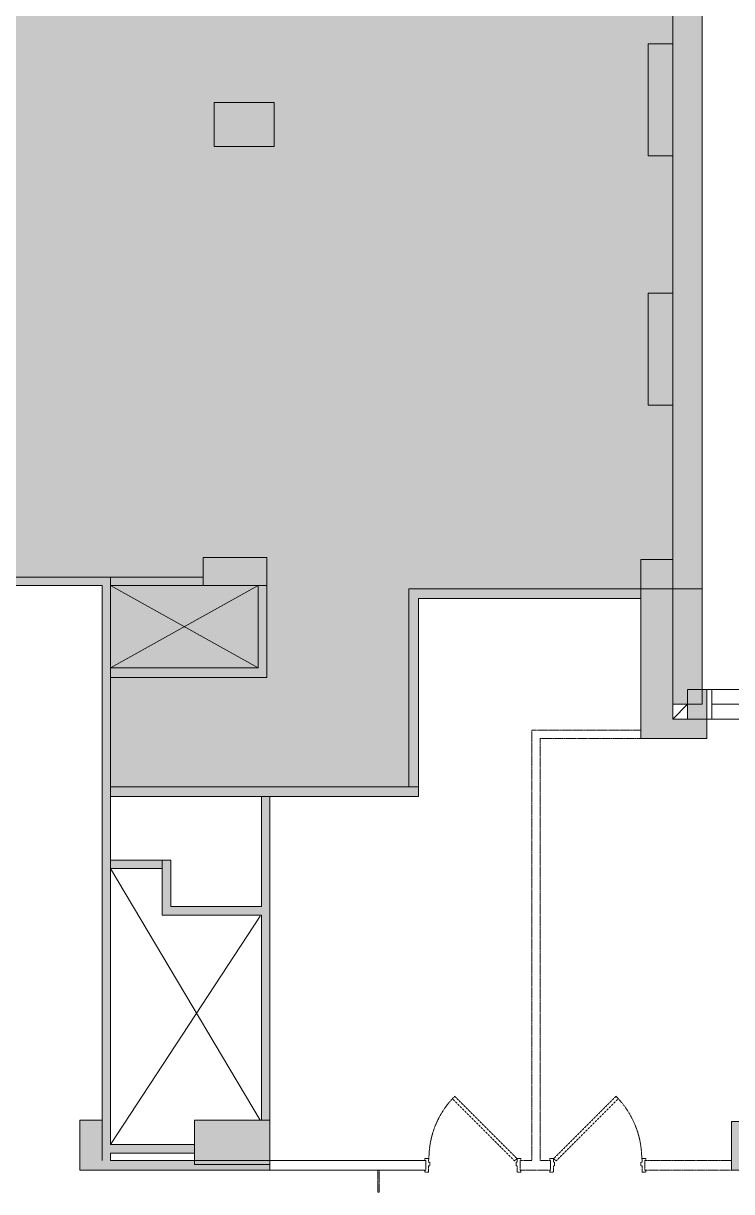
# Model space of a CAD drawing. Header units: inches. Extents: x 624 to 3032, y -334 to 1354.
# Drawn here: x 1790.8 to 2080.3, y 511.3 to 988.8 of the extents above; entities that cross this region are included whole.
import ezdxf

# ---------------------------------------------------------------- set-up
doc = ezdxf.new("R2010")
doc.units = ezdxf.units.IN
doc.header["$MEASUREMENT"] = 0
doc.linetypes.add('Demolished', pattern=[0.1875, 0.125, -0.0625])
for name, color, linetype, lineweight in [('1600 K ST 6th Floor-Clean-REVISED_dwg', 8, 'Continuous', 9), ('A-COLS', 52, 'Continuous', 13), ('A-Cols-Bldg', 7, 'Continuous', 9), ('A-DETL', 90, 'Continuous', 9), ('A-DETL-GENF', 92, 'Continuous', 9), ('A-DOOR', 31, 'Continuous', 13), ('A-GLAZ-CURT', 52, 'Demolished', 9), ('A-Glaz-Exst', 7, 'Continuous', 9), ('A-WALL', 113, 'Continuous', 13), ('A-WALL-PATT', 111, 'Continuous', 13), ('I-WALL', 2, 'Continuous', 13), ('XAR$0$AFLEV', 7, 'Continuous', 9)]:
    doc.layers.add(name, color=color, linetype=linetype, lineweight=lineweight)

# ---------------------------------------------------------------- blocks, each defined once
blk = doc.blocks.new('System Panel - Glazed-7227559-Level XX  DEMOLITION')
at = {"layer": 'A-GLAZ-CURT', "color": 10, "lineweight": 20}
for p, q in [((4.5, 0.375), (-4.5, 0.375)), ((-4.5, 0.375), (-4.5, -0.125)), ((4.5, -0.125), (4.5, 0.375)), ((-4.5, -0.125), (4.5, -0.125))]:
    blk.add_line(p, q, dxfattribs=at)
blk = doc.blocks.new('existing columns - existing columns-7228682-Level XX  DEMOLITION')
at = {"layer": 'A-COLS', "lineweight": 9}
h = blk.add_hatch(color=7, dxfattribs=at)
h.paths.add_polyline_path([(359.5, 264.85), (384.5, 264.85), (384.5, 284.85), (359.5, 284.85), (359.5, 267.05)], flags=0)
h.paths.add_polyline_path([(605.9, 265.1), (614.75, 265.1), (614.75, 284.6), (585.25, 284.6), (585.25, 265.1), (601.9, 265.1)], flags=0)
h.paths.add_polyline_path([(1273.33, 265.1), (1296.58, 265.1), (1296.58, 284.6), (1273.33, 284.6)], flags=0)
h.paths.add_polyline_path([(162.62, 265.35), (162.62, 284.85), (125.37, 284.85), (125.37, 265.35)], flags=0)
h.paths.add_polyline_path([(835.9, 265.6), (841.58, 265.6), (841.58, 284.1), (816.33, 284.1), (816.33, 265.6), (831.9, 265.6)], flags=0)
h.paths.add_polyline_path([(1043.14, 265.6), (1070.77, 265.6), (1070.77, 284.1), (1043.14, 284.1)], flags=0)
h.paths.add_polyline_path([(1274.69, 517.56), (1297.94, 517.56), (1297.94, 540.06), (1274.69, 540.06)], flags=0)
h.paths.add_polyline_path([(1070.77, 518.87), (1070.77, 538.75), (1043.14, 538.75), (1043.14, 518.87)], flags=0)
h.paths.add_polyline_path([(841.58, 520.1), (841.58, 538.22), (838.08, 534.72), (838.08, 538.22), (816.33, 538.22), (816.33, 520.1), (838.08, 520.1)], flags=0)
h.paths.add_polyline_path([(604.17, 520.1), (615, 520.1), (615, 539.97), (585, 539.97), (585, 520.1)], flags=0)
h.paths.add_polyline_path([(365.37, 522.37), (396.25, 522.37), (396.25, 540.6), (365.37, 540.6), (365.37, 524.1)], flags=0)
h.paths.add_polyline_path([(369, 759.02), (395, 759.02), (395, 770.52), (369, 770.52)], flags=0)
at = {"layer": 'A-COLS', "color": 8, "lineweight": 20}
for p, q in [((395, 770.52), (369, 770.52)), ((369, 770.52), (369, 759.02)), ((395, 759.02), (395, 770.52)), ((369, 759.02), (395, 759.02)), ((396.25, 540.6), (365.37, 540.6)), ((365.37, 540.6), (365.37, 522.37)), ((396.25, 522.37), (396.25, 540.6)), ((615, 539.97), (585, 539.97)), ((585, 539.97), (585, 520.1)), ((365.37, 522.37), (396.25, 522.37)), ((585, 520.1), (615, 520.1))]:
    blk.add_line(p, q, dxfattribs=at)
blk = doc.blocks.new('perimeter columns - perimeter columns-7228800-Level XX  DEMOLITION')
at = {"layer": 'A-COLS', "lineweight": 9}
h = blk.add_hatch(color=7, dxfattribs=at)
h.paths.add_polyline_path([(12, 84), (59, 84), (59, 94), (12, 94)], flags=0)
h.paths.add_polyline_path([(173, 84), (173, 94), (115, 94), (115, 84)], flags=0)
h.paths.add_polyline_path([(229, 84), (287, 84), (287, 94), (229, 94)], flags=0)
h.paths.add_polyline_path([(457, 84), (515, 84), (515, 94), (457, 94)], flags=0)
h.paths.add_polyline_path([(343, 84), (401, 84), (401, 94), (343, 94)], flags=0)
h.paths.add_polyline_path([(819.95, 84), (838.95, 84), (838.95, 94), (819.95, 94)], flags=0)
h.paths.add_polyline_path([(685, 84), (743.95, 84), (743.95, 94), (685, 94)], flags=0)
h.paths.add_polyline_path([(605.9, 84), (629, 84), (629, 94), (571, 94), (571, 84), (601.9, 84)], flags=0)
h.paths.add_polyline_path([(1079.95, 84), (1079.95, 94), (1056.95, 94), (1056.95, 84)], flags=0)
h.paths.add_polyline_path([(1159.95, 84), (1184.95, 84), (1184.95, 94), (1159.95, 94)], flags=0)
h.paths.add_polyline_path([(931.95, 84), (953.95, 84), (953.95, 94), (931.95, 94)], flags=0)
h.paths.add_polyline_path([(1390.51, 84), (1421.51, 84), (1426.24, 85.3), (1422.09, 94), (1390.51, 94)], flags=0)
h.paths.add_polyline_path([(1287.95, 84), (1305.95, 84), (1305.95, 94), (1287.95, 94)], flags=0)
h.paths.add_polyline_path([(1523.01, 178.61), (1524.2, 182.34), (1524.2, 206.47), (1515.95, 206.47), (1515.95, 182.29), (1519.44, 180.47)], flags=0)
h.paths.add_polyline_path([(1524.2, 318.22), (1524.2, 348.22), (1515.95, 348.22), (1515.95, 318.22)], flags=0)
h.paths.add_polyline_path([(1524.2, 436.04), (1524.2, 456.04), (1515.95, 456.04), (1515.95, 436.04)], flags=0)
h.paths.add_polyline_path([(1524.2, 551.04), (1524.2, 569.54), (1515.95, 569.54), (1515.95, 551.04)], flags=0)
h.paths.add_polyline_path([(1515.95, 680.5), (1524.2, 680.5), (1524.2, 704.5), (1515.95, 704.5)], flags=0)
h.paths.add_polyline_path([(547.9, 696.5), (574.9, 696.5), (574.9, 704.5), (560.9, 704.5), (560.9, 769.75), (547.9, 769.75), (547.9, 710.5)], flags=0)
h.paths.add_polyline_path([(815.2, 696.5), (833.7, 696.5), (833.7, 704.5), (815.2, 704.5)], flags=0)
h.paths.add_polyline_path([(952.2, 696.5), (952.2, 704.5), (932.2, 704.5), (932.2, 696.5)], flags=0)
h.paths.add_polyline_path([(739.8, 696.5), (739.8, 704.5), (722.81, 704.5), (722.81, 696.5)], flags=0)
h.paths.add_polyline_path([(1301.45, 696.5), (1301.45, 704.5), (1270.45, 704.5), (1270.45, 696.5), (1297.94, 696.5)], flags=0)
h.paths.add_polyline_path([(1182.95, 696.5), (1182.95, 704.5), (1159.7, 704.5), (1159.7, 696.5)], flags=0)
h.paths.add_polyline_path([(1385.45, 696.5), (1410.45, 696.5), (1410.45, 704.5), (1385.45, 704.5)], flags=0)
h.paths.add_polyline_path([(1075.7, 696.5), (1075.7, 704.5), (1049.7, 704.5), (1049.7, 696.5)], flags=0)
at = {"layer": 'A-COLS', "color": 8, "lineweight": 20}
for p, q in [((560.9, 769.75), (547.9, 769.75)), ((547.9, 769.75), (547.9, 696.5)), ((560.9, 704.5), (560.9, 769.75)), ((574.9, 704.5), (560.9, 704.5)), ((574.9, 696.5), (574.9, 704.5)), ((547.9, 696.5), (574.9, 696.5))]:
    blk.add_line(p, q, dxfattribs=at)
blk = doc.blocks.new('Door - Single - Solid Door-7228993-Level XX  DEMOLITION')
at = {"layer": 'A-DOOR', "color": 10, "linetype": 'Demolished', "lineweight": 20}
for p, q in [((-15.63, 2.66), (-14.13, 2.66)), ((-15.63, 1.91), (-15.63, 2.66)), ((-14.13, 2.66), (-14.13, 0.16)), ((-14.13, 0.16), (-13.63, 0.16)), ((-13.63, 0.16), (-13.63, -1.34)), ((21.62, 0.16), (22.12, 0.16)), ((21.62, -1.34), (21.62, 0.16)), ((22.12, 2.66), (23.62, 2.66)), ((22.12, 0.16), (22.12, 2.66)), ((23.62, 2.66), (23.62, 1.91)), ((-15.63, -2.84), (-15.63, -2.09)), ((-14.13, -2.84), (-15.63, -2.84)), ((-14.13, -1.34), (-14.13, -2.84)), ((-13.63, -1.34), (-14.13, -1.34)), ((-13.03, -1.87), (-14.01, -2.84)), ((-14.01, -2.84), (11.45, -28.29)), ((12.42, -27.32), (-13.03, -1.87)), ((22.12, -1.34), (21.62, -1.34)), ((22.12, -2.84), (22.12, -1.34)), ((23.62, -2.84), (22.12, -2.84)), ((23.62, -2.09), (23.62, -2.84)), ((11.45, -28.29), (12.42, -27.32))]:
    blk.add_line(p, q, dxfattribs=at)
at = {"layer": 'A-DOOR', "color": 7, "linetype": 'Demolished', "lineweight": 9}
blk.add_arc((-14.01, -2.84), 36, 315, 0.5, dxfattribs=at)
blk = doc.blocks.new('Door - Single - Solid Door-7228990-Level XX  DEMOLITION')
at = {"layer": 'A-DOOR', "color": 10, "linetype": 'Demolished', "lineweight": 20}
for p, q in [((-14.01, 2.84), (11.45, 28.29)), ((12.42, 27.32), (-13.03, 1.87)), ((11.45, 28.29), (12.42, 27.32)), ((-15.63, 2.84), (-15.63, 2.09)), ((-14.13, 2.84), (-15.63, 2.84)), ((-14.13, 1.34), (-14.13, 2.84)), ((-13.63, 1.34), (-14.13, 1.34)), ((-13.03, 1.87), (-14.01, 2.84)), ((-13.63, -0.16), (-13.63, 1.34)), ((22.12, 1.34), (21.62, 1.34)), ((21.62, 1.34), (21.62, -0.16)), ((23.62, 2.84), (22.12, 2.84)), ((22.12, 2.84), (22.12, 1.34)), ((23.62, 2.09), (23.62, 2.84)), ((-15.63, -1.91), (-15.63, -2.66)), ((-15.63, -2.66), (-14.13, -2.66)), ((-14.13, -2.66), (-14.13, -0.16)), ((-14.13, -0.16), (-13.63, -0.16)), ((21.62, -0.16), (22.12, -0.16)), ((22.12, -0.16), (22.12, -2.66)), ((22.12, -2.66), (23.62, -2.66)), ((23.62, -2.66), (23.62, -1.91))]:
    blk.add_line(p, q, dxfattribs=at)
at = {"layer": 'A-DOOR', "color": 7, "linetype": 'Demolished', "lineweight": 9}
blk.add_arc((-14.01, 2.84), 36, 359.5, 45, dxfattribs=at)
blk = doc.blocks.new('1600 K ST 6th Floor-Clean-REVISED_dwg-7023626-Level XX  DEMOLITION')
at = {"layer": 'A-Cols-Bldg'}
h = blk.add_hatch(color=256, dxfattribs=at)
h.paths.add_polyline_path([(550.9, 832.75), (560.9, 832.75), (560.9, 878.5), (550.9, 878.5)], flags=0)
h.paths.add_polyline_path([(560.9, 934.62), (560.9, 980.37), (550.9, 980.37), (550.9, 934.62)], flags=0)
h.paths.add_polyline_path([(398, 938.5), (398, 956.5), (373.5, 956.5), (373.5, 938.5)], flags=0)
h.paths.add_polyline_path([(120.4, 939.5), (144, 939.5), (144, 955.33), (114, 955.33), (114, 939.5)], flags=0)
h.paths.add_polyline_path([(550.9, 1036.5), (560.9, 1036.5), (560.9, 1082.25), (550.9, 1082.25), (550.9, 1052.26)], flags=0)
h.paths.add_polyline_path([(12, 1107.62), (37.25, 1107.62), (37.25, 1157.37), (22.25, 1157.37), (22.25, 1162.37), (12, 1162.37), (12, 1157.37)], flags=0)
h.paths.add_polyline_path([(201.75, 1126.37), (201.75, 1162.37), (182.25, 1162.37), (182.25, 1126.37)], flags=0)
h.paths.add_polyline_path([(560.9, 1138.25), (560.9, 1185.37), (550.9, 1185.37), (550.9, 1138.25)], flags=0)
h.paths.add_polyline_path([(416.75, 1143.25), (416.75, 1162.37), (398.25, 1162.37), (398.25, 1143.25)], flags=0)
h.paths.add_polyline_path([(123.5, 1333.62), (123.5, 1341.62), (84, 1341.62), (84, 1333.62), (120.4, 1333.62)], flags=0)
h.paths.add_polyline_path([(289.6, 1333.62), (323, 1333.62), (323, 1341.62), (275, 1341.62), (275, 1333.62)], flags=0)
h.paths.add_polyline_path([(454.5, 1333.62), (454.5, 1341.62), (379, 1341.62), (379, 1333.62)], flags=0)
h.paths.add_polyline_path([(182.25, 1333.62), (219, 1333.62), (219, 1341.62), (179.5, 1341.62), (179.5, 1333.62)], flags=0)
h.paths.add_polyline_path([(12, 1333.62), (28, 1333.62), (28, 1341.62), (12, 1341.62), (12, 1335.12)], flags=0)
h.paths.add_polyline_path([(556.9, 1333.62), (560.9, 1333.62), (560.9, 1341.62), (550.9, 1341.62), (550.9, 1333.62)], flags=0)
for p, q in [((550.9, 980.37), (560.9, 980.37)), ((550.9, 878.5), (560.9, 878.5))]:
    blk.add_line(p, q, dxfattribs=at)
at = {"layer": 'A-Cols-Bldg', "flags": 128}
for points in [[(560.9, 934.62), (550.9, 934.62), (550.9, 980.37)], [(560.9, 832.75), (550.9, 832.75), (550.9, 878.5)]]:
    blk.add_lwpolyline(points, dxfattribs=at)
blk.add_lwpolyline([(373.5, 956.5), (398, 956.5), (398, 938.5), (373.5, 938.5), (373.5, 956.5), (373.5, 938.5)], close=True, dxfattribs=at)
at = {"layer": 'A-Glaz-Exst'}
for p, q in [((576.9, 716.5), (574.9, 716.5)), ((574.9, 716.5), (630.9, 716.5)), ((574.9, 704.5), (630.9, 704.5))]:
    blk.add_line(p, q, dxfattribs=at)
at = {"layer": 'A-Glaz-Exst', "flags": 128}
for points in [[(574.9, 704.5), (576.9, 704.5), (576.9, 716.5)], [(576.9, 710.5), (576.9, 710.5), (628.9, 710.5), (628.9, 710.5), (576.9, 710.5), (576.9, 710.5), (628.9, 710.5)]]:
    blk.add_lwpolyline(points, dxfattribs=at)
at = {"layer": 'A-WALL-PATT', "color": 7, "lineweight": 9}
for p, q in [((560.9, 704.5), (566.9, 710.5)), ((566.9, 710.5), (560.9, 704.5))]:
    blk.add_line(p, q, dxfattribs=at)
at = {"layer": 'XAR$0$AFLEV'}
for p, q in [((331.1, 725.42), (391.5, 759.02)), ((331.1, 759.02), (391.5, 725.42)), ((392.25, 540.6), (331.1, 643.37)), ((331.1, 530.62), (392.25, 623.87))]:
    blk.add_line(p, q, dxfattribs=at)

msp = doc.modelspace()

# ---------------------------------------------------------------- hatches: boundary and pattern name
at = {"layer": 'A-DETL-GENF'}
h = msp.add_hatch(color=9, dxfattribs=at)
h.paths.add_polyline_path([(1724.32, 72), (1724.32, 94), (1746.72, 94), (1746.72, 278), (1702.72, 278.03), (1702.72, 330.67), (1701.97, 330.67), (1701.97, 332.17), (1703.47, 332.17), (1703.47, 332.67), (1704.97, 332.67), (1704.97, 332.17), (1706.72, 332.17), (1706.72, 368.42), (1704.97, 368.42), (1704.97, 367.92), (1703.47, 367.92), (1703.47, 368.42), (1701.97, 368.42), (1701.97, 369.92), (1702.72, 369.92), (1702.72, 372.3), (1545.32, 372.3), (1545.32, 288.8), (1507.32, 288.8), (1507.32, 94), (1554.32, 94), (1554.32, 72), (1610.32, 72), (1610.32, 94), (1668.32, 94), (1668.32, 72), (1722.2, 72)], flags=0)
h.paths.add_polyline_path([(1495.32, 72), (1507.32, 72), (1507.32, 78), (1495.32, 78), (1495.32, 76.47)], flags=0)
h.paths.add_polyline_path([(1657.94, 265.35), (1620.69, 265.35), (1620.69, 284.85), (1657.94, 284.85), (1657.94, 267.05)], flags=0)
h.paths.add_polyline_path([(1531.8, 292.3), (1541.82, 292.3), (1541.82, 372.3), (1507.32, 372.3), (1507.32, 292.3)], flags=0)
h.paths.add_polyline_path([(1549.07, 378.3), (1661.32, 378.3), (1661.32, 415.17), (1667.41, 415.17), (1667.41, 411.67), (1664.82, 411.67), (1664.82, 378.3), (1698.72, 378.3), (1698.72, 411.67), (1695.41, 411.67), (1695.41, 415.17), (1698.72, 415.17), (1698.72, 422.55), (1706.72, 422.55), (1706.72, 462.55), (1698.72, 462.55), (1698.72, 466.3), (1507.32, 466.3), (1507.32, 378.3), (1546.04, 378.3)], flags=0)
h.paths.add_polyline_path([(1595.35, 472.3), (1617.32, 472.3), (1617.32, 473.89), (1616.57, 473.89), (1616.57, 475.39), (1617.32, 475.39), (1617.32, 505.64), (1616.57, 505.64), (1616.57, 507.14), (1617.32, 507.14), (1617.29, 520.87), (1598.82, 520.87), (1598.82, 537.12), (1603.82, 537.12), (1603.82, 628.62), (1507.32, 628.62), (1507.32, 472.3), (1561.61, 472.3)], flags=0)
h.paths.add_polyline_path([(1698.27, 537.12), (1698.32, 537.12), (1698.32, 570.5), (1706.32, 570.5), (1706.32, 612.5), (1698.32, 612.5), (1698.32, 642.5), (1609.82, 642.5), (1609.82, 537.12), (1635.63, 537.12)], flags=0)
h.paths.add_polyline_path([(1507.32, 632.62), (1603.82, 632.62), (1603.82, 656.22), (1507.32, 656.22)], flags=0)
h.paths.add_polyline_path([(1617.32, 650.5), (1698.32, 650.5), (1698.32, 680.5), (1706.32, 680.5), (1706.32, 722.5), (1698.32, 722.5), (1698.32, 754.28), (1609.82, 754.28), (1609.82, 650.5), (1616.56, 650.5)], flags=0)
h.paths.add_polyline_path([(1592.71, 660.11), (1603.82, 660.11), (1603.82, 754.28), (1599.32, 754.28), (1599.32, 771.47), (1615.82, 771.47), (1615.82, 799), (1615.72, 799), (1615.72, 845.5), (1507.32, 845.5), (1507.32, 660.11), (1549.07, 660.11)], flags=0)
h.paths.add_polyline_path([(1895.32, 676.82), (1948.32, 676.82), (1948.32, 757.69), (2043.22, 757.69), (2043.22, 769.75), (2056.22, 769.75), (2056.22, 832.75), (2046.22, 832.75), (2046.22, 878.5), (2056.22, 878.5), (2056.22, 934.62), (2046.22, 934.62), (2046.22, 980.37), (2056.22, 980.37), (2056.22, 1036.5), (2046.22, 1036.5), (2046.22, 1082.25), (2056.22, 1082.25), (2056.22, 1138.25), (2046.22, 1138.25), (2046.22, 1185.37), (2056.22, 1185.37), (2056.22, 1333.62), (2046.22, 1333.62), (2046.22, 1341.62), (2005.82, 1341.62), (2005.82, 1353.62), (1949.82, 1353.62), (1949.82, 1333.62), (1874.32, 1333.62), (1874.32, 1353.62), (1818.32, 1353.62), (1818.32, 1333.62), (1770.32, 1333.62), (1770.32, 1353.62), (1714.32, 1353.62), (1714.32, 1333.62), (1674.82, 1333.62), (1674.82, 1353.62), (1618.82, 1353.62), (1618.82, 1333.62), (1579.32, 1333.62), (1579.32, 1353.62), (1523.32, 1353.62), (1523.32, 1333.62), (1507.32, 1333.62), (1507.32, 1162.37), (1517.57, 1162.37), (1517.57, 1157.37), (1532.57, 1157.37), (1532.57, 1107.62), (1507.32, 1107.62), (1507.32, 974.75), (1569.82, 974.75), (1569.82, 945.5), (1609.32, 945.5), (1609.32, 955.33), (1639.32, 955.33), (1639.32, 945.5), (1704.72, 945.5), (1704.72, 938.21), (1698.72, 938.21), (1698.72, 939.5), (1668.82, 939.5), (1668.82, 907.1), (1698.72, 907.1), (1698.72, 908.21), (1704.72, 908.21), (1704.72, 907.1), (1784.92, 907.1), (1784.92, 762.52), (1864.32, 762.52), (1864.32, 770.52), (1890.32, 770.52), (1890.32, 721.42), (1826.42, 721.42), (1826.42, 676.82), (1890.32, 676.82)], flags=0)
h.paths.add_polyline_path([(1826.42, 725.42), (1886.82, 725.42), (1886.82, 759.02), (1826.42, 759.02), (1826.42, 738.18)], flags=0)
h.paths.add_polyline_path([(1678.91, 760.28), (1698.32, 760.28), (1698.32, 793), (1663.34, 793), (1663.34, 799), (1629.34, 799), (1629.34, 793), (1621.82, 793), (1621.82, 771.47), (1661.32, 771.47), (1661.32, 760.28)], flags=0)
h.paths.add_polyline_path([(1672.51, 851.5), (1698.72, 851.5), (1698.72, 855.97), (1697.97, 855.97), (1697.97, 857.47), (1698.72, 857.47), (1698.72, 893.72), (1697.97, 893.72), (1697.97, 895.22), (1698.72, 895.22), (1698.72, 903.1), (1664.82, 903.1), (1664.82, 939.5), (1507.32, 939.5), (1507.32, 851.5), (1635.63, 851.5)], flags=0)
h.paths.add_polyline_path([(1893.32, 938.5), (1868.82, 938.5), (1868.82, 956.5), (1893.32, 956.5)], flags=0)
h.paths.add_polyline_path([(1507.32, 945.5), (1565.82, 945.5), (1565.82, 970.75), (1507.32, 970.75)], flags=0)
h.paths.add_polyline_path([(1697.07, 1126.37), (1677.57, 1126.37), (1677.57, 1162.37), (1697.07, 1162.37)], flags=0)
h.paths.add_polyline_path([(1912.07, 1143.25), (1893.57, 1143.25), (1893.57, 1162.37), (1912.07, 1162.37)], flags=0)
h.paths.add_polyline_path([(2062.22, 1341.62), (2068.22, 1341.62), (2068.22, 1353.62), (2062.22, 1353.62), (2062.22, 1344.17)], flags=0)
h.paths.add_polyline_path([(1495.32, 1341.62), (1507.32, 1341.62), (1507.32, 1353.62), (1495.32, 1353.62)], flags=0)
at = {"layer": 'A-WALL-PATT', "lineweight": 9}
for points in [[(2068.22, 710.5), (2068.22, 1341.62), (2056.22, 1341.62), (2056.22, 710.5)], [(1822.92, 759.02), (1864.32, 759.02), (1864.32, 762.52), (1784.92, 762.52), (1784.92, 759.02), (1808.76, 759.02)], [(1826.42, 524.1), (1826.42, 759.02), (1822.92, 759.02), (1822.92, 524.1)], [(1886.82, 725.42), (1890.32, 725.42), (1890.32, 759.02), (1886.82, 759.02), (1886.82, 738.18)], [(1952.32, 753.69), (2043.22, 753.69), (2043.22, 757.69), (1948.32, 757.69), (1948.32, 753.69)], [(1952.32, 676.82), (1952.32, 753.69), (1948.32, 753.69), (1948.32, 676.82)], [(1890.32, 721.42), (1890.32, 725.42), (1826.42, 725.42), (1826.42, 721.42)], [(2068.22, 704.5), (2070.22, 704.5), (2070.22, 716.5), (2068.22, 716.5), (2068.22, 710.5), (2062.22, 710.5), (2062.22, 704.5)], [(1895.32, 672.82), (1952.32, 672.82), (1952.32, 676.82), (1826.42, 676.82), (1826.42, 672.82)], [(1891.57, 540.6), (1891.57, 672.82), (1888.07, 672.82), (1888.07, 540.6)], [(1847.57, 643.37), (1847.57, 646.87), (1826.42, 646.87), (1826.42, 643.37)], [(1851.07, 627.87), (1851.07, 646.87), (1847.57, 646.87), (1847.57, 627.87)], [(1887.79, 624.37), (1888.07, 624.37), (1888.07, 627.87), (1847.57, 627.87), (1847.57, 624.37), (1876.7, 624.37)], [(1822.92, 520.1), (1822.92, 540.52), (1813.92, 540.52), (1813.92, 520.1)], [(1860.69, 527.12), (1860.69, 530.62), (1826.42, 530.62), (1826.42, 527.12)], [(1822.92, 520.1), (1891.57, 520.1), (1891.57, 522.37), (1860.69, 522.37), (1860.69, 524.1), (1822.92, 524.1)]]:
    msp.add_hatch(color=7, dxfattribs=at).paths.add_polyline_path(points, flags=0)

# ---------------------------------------------------------------- linework, layer by layer
at = {"layer": 'A-DETL'}
for p, q in [((2068.22, 757.69), (2068.22, 1353.62)), ((1784.92, 762.52), (1826.42, 762.52)), ((1826.42, 762.52), (1826.42, 676.82)), ((1948.32, 676.82), (1948.32, 757.69)), ((1948.32, 757.69), (2068.22, 757.69)), ((1826.42, 676.82), (1948.32, 676.82))]:
    msp.add_line(p, q, dxfattribs=at)
at = {"layer": 'A-WALL', "color": 8, "lineweight": 20}
for p, q in [((2056.22, 1341.62), (2056.22, 710.5)), ((2068.22, 710.5), (2068.22, 1341.62)), ((2070.22, 716.5), (2062.22, 716.5)), ((2062.22, 716.5), (2062.22, 704.5)), ((2070.22, 704.5), (2070.22, 716.5)), ((2056.22, 710.5), (2068.22, 710.5)), ((2062.22, 704.5), (2070.22, 704.5))]:
    msp.add_line(p, q, dxfattribs=at)
at = {"layer": 'I-WALL', "color": 8, "lineweight": 20}
for p, q in [((1864.32, 762.52), (1784.92, 762.52)), ((1864.32, 759.02), (1864.32, 762.52)), ((1781.42, 759.02), (1822.92, 759.02)), ((1822.92, 524.1), (1822.92, 759.02)), ((1826.42, 759.02), (1864.32, 759.02)), ((1826.42, 725.42), (1826.42, 759.02)), ((1890.32, 759.02), (1886.82, 759.02)), ((1886.82, 759.02), (1886.82, 725.42)), ((1890.32, 721.42), (1890.32, 759.02)), ((2043.22, 757.69), (1948.32, 757.69)), ((1948.32, 757.69), (1948.32, 676.82)), ((2043.22, 753.69), (2043.22, 757.69)), ((1952.32, 753.69), (2043.22, 753.69)), ((1952.32, 672.82), (1952.32, 753.69)), ((1886.82, 725.42), (1826.42, 725.42)), ((1826.42, 530.62), (1826.42, 721.42)), ((1826.42, 721.42), (1890.32, 721.42)), ((1952.32, 676.82), (1826.42, 676.82)), ((1826.42, 672.82), (1952.32, 672.82)), ((1888.07, 672.82), (1888.07, 627.87)), ((1891.57, 540.6), (1891.57, 672.82)), ((1851.07, 646.87), (1826.42, 646.87)), ((1847.57, 624.37), (1847.57, 646.87)), ((1851.07, 627.87), (1851.07, 646.87)), ((1826.42, 643.37), (1847.57, 643.37)), ((1888.07, 627.87), (1851.07, 627.87)), ((1847.57, 624.37), (1888.07, 624.37)), ((1888.07, 624.37), (1888.07, 540.6)), ((1813.92, 540.52), (1813.92, 520.1)), ((1822.92, 540.52), (1813.92, 540.52)), ((1888.07, 540.6), (1891.57, 540.6)), ((1860.69, 530.62), (1826.42, 530.62)), ((1860.69, 527.12), (1860.69, 530.62)), ((1826.42, 524.1), (1826.42, 527.12)), ((1826.42, 527.12), (1860.69, 527.12)), ((1955.32, 524.1), (1826.42, 524.1)), ((1891.57, 520.1), (1891.57, 524.1)), ((1813.92, 520.1), (1955.32, 520.1))]:
    msp.add_line(p, q, dxfattribs=at)
at = {"layer": 'I-WALL', "color": 10, "linetype": 'Demolished', "lineweight": 20}
for p, q in [((1998.57, 700), (1998.57, 524.1)), ((2043.22, 700), (1998.57, 700)), ((2043.22, 696.5), (2043.22, 700)), ((2002.07, 524.1), (2002.07, 696.5)), ((2002.07, 696.5), (2043.22, 696.5)), ((1891.57, 524.1), (1891.57, 520.1)), ((1955.32, 520.1), (1955.32, 524.1)), ((1998.57, 524.1), (1993.82, 524.1)), ((1993.82, 524.1), (1993.82, 520.1)), ((2006.32, 524.1), (2002.07, 524.1)), ((2006.32, 520.1), (2006.32, 524.1)), ((2080.32, 524.1), (2044.82, 524.1)), ((2044.82, 524.1), (2044.82, 520.1)), ((2080.32, 520.1), (2080.32, 524.1)), ((1993.82, 520.1), (2006.32, 520.1)), ((2044.82, 520.1), (2080.32, 520.1))]:
    msp.add_line(p, q, dxfattribs=at)

# ---------------------------------------------------------------- block references
at = {"layer": '1600 K ST 6th Floor-Clean-REVISED_dwg', "color": 7}
msp.add_blockref('1600 K ST 6th Floor-Clean-REVISED_dwg-7023626-Level XX  DEMOLITION', (1495.32, 0), dxfattribs=at)
at = {"layer": 'A-COLS', "lineweight": 9}
for name in ['perimeter columns - perimeter columns-7228800-Level XX  DEMOLITION', 'existing columns - existing columns-7228682-Level XX  DEMOLITION']:
    msp.add_blockref(name, (1495.32, 0), dxfattribs=at)
at = {"layer": 'A-DOOR', "color": 7, "linetype": 'Demolished', "lineweight": 9, "rotation": 180}
msp.add_blockref('Door - Single - Solid Door-7228993-Level XX  DEMOLITION', (1978.56, 522.01), dxfattribs=at)
at = {"layer": 'A-DOOR', "color": 7, "linetype": 'Demolished', "lineweight": 9}
msp.add_blockref('Door - Single - Solid Door-7228990-Level XX  DEMOLITION', (2021.57, 522.01), dxfattribs=at)
at = {"layer": 'A-GLAZ-CURT', "color": 7, "rotation": 89.9999999999999}
msp.add_blockref('System Panel - Glazed-7227559-Level XX  DEMOLITION', (1936.07, 515.6), dxfattribs=at)

doc.saveas('drawing.dxf')
